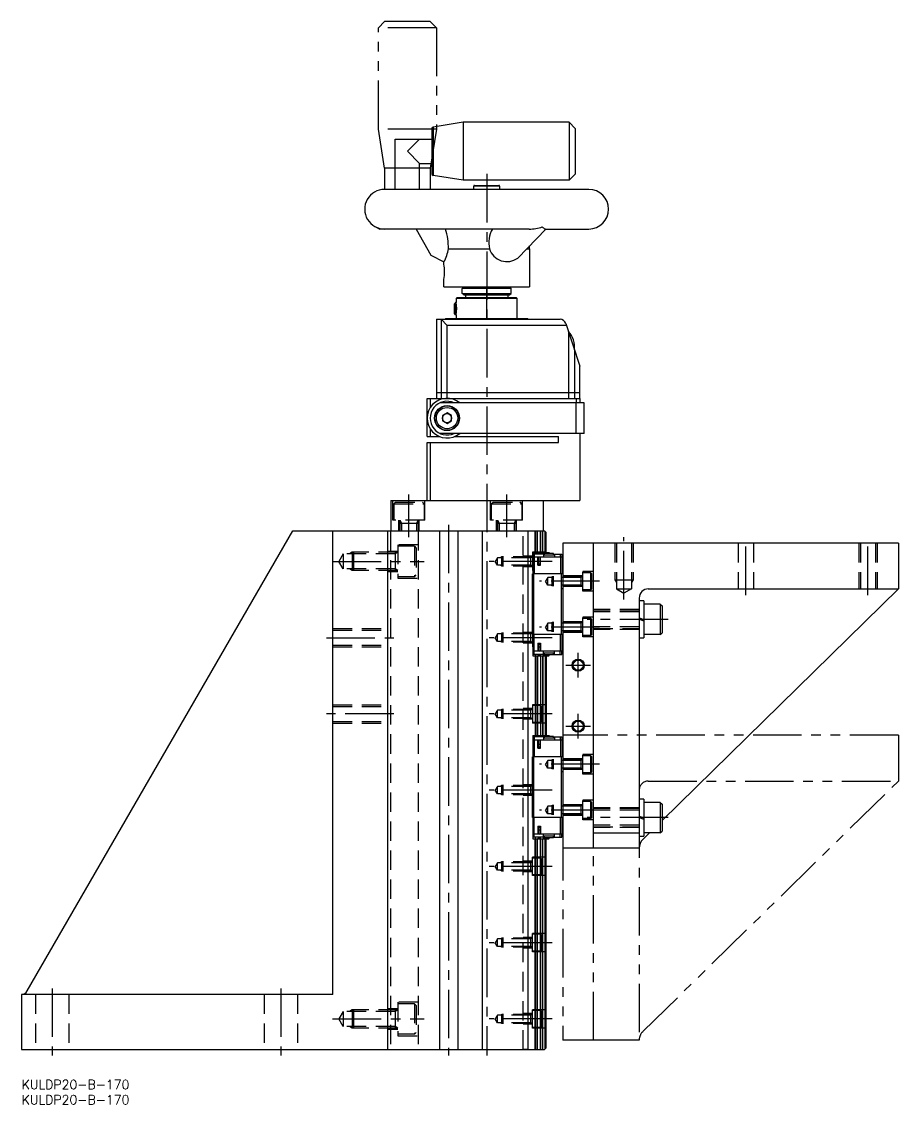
# Model space of a CAD drawing. Extents: x -2 to 500, y -8 to 543.
# Drawn here: x 0 to 287.5, y -8 to 347 of the extents above; entities that cross this region are included whole.
import ezdxf

# ---------------------------------------------------------------- set-up
doc = ezdxf.new("R2010")
doc.units = 0
doc.header["$LTSCALE"] = 0.5
for name, pattern in [('CENTER', [50.8, 31.75, -6.35, 6.35, -6.35]), ('DASHED', [19.05, 12.7, -6.35]), ('PHANTOM', [63.5, 31.75, -6.35, 6.35, -6.35, 6.35, -6.35])]:
    doc.linetypes.add(name, pattern=pattern)
for name, color, linetype in [('MSM_CENTER', 1, 'CENTER'), ('MSM_CONTINUOUS', 7, 'CONTINUOUS'), ('MSM_DASHED', 4, 'DASHED'), ('MSM_IMAGINARY', 6, 'PHANTOM'), ('MSM_NARROW', 5, 'CONTINUOUS'), ('MSM_PART_NUMBER', 7, 'CONTINUOUS')]:
    doc.layers.add(name, color=color, linetype=linetype)
doc.styles.get("Standard").update_dxf_attribs({"font": 'txt.shx', "height": 3, "bigfont": 'bigfont.shx'})

# ---------------------------------------------------------------- blocks, each defined once
blk = doc.blocks.new('*U2')
at = {"layer": 'MSM_PART_NUMBER'}
blk.add_text('KULDP20-B-170', height=3, dxfattribs=at).set_placement((0, -3))
blk = doc.blocks.new('*U3')
at = {"layer": 'MSM_PART_NUMBER'}
blk.add_text('KULDP20-B-170', height=3, dxfattribs=at).set_placement((0, -8))

msp = doc.modelspace()

# ---------------------------------------------------------------- linework, layer by layer
at = {"layer": 'MSM_CENTER'}
for p, q in [((152.5, 297.05), (152.5, 8)), ((127.02, 178), (127.02, 192)), ((159.02, 192), (159.02, 178)), ((140, 182), (140, 8)), ((197.5, 157.58), (197.5, 178)), ((237.5, 159), (237.5, 178)), ((277.5, 159), (277.5, 178)), ((101.98, 170), (132, 170)), ((174, 170), (153.29, 170)), ((189.5, 163.5), (169.79, 163.5)), ((212, 151), (185.5, 151)), ((189.5, 148.5), (169.79, 148.5)), ((100, 145), (122, 145)), ((174, 145), (153.29, 145)), ((182.5, 132), (182.5, 140)), ((178.5, 136), (186.5, 136)), ((122, 120), (100, 120)), ((174, 120), (153.29, 120)), ((182.5, 112), (182.5, 120)), ((178.5, 116), (186.5, 116)), ((189.5, 103.5), (169.79, 103.5)), ((174, 95), (153.29, 95)), ((189.5, 88.5), (169.79, 88.5)), ((212, 86), (185.5, 86)), ((174, 70), (153.29, 70)), ((174, 45), (153.29, 45)), ((10, 30), (10, 8)), ((85, 30), (85, 8)), ((101.98, 20), (132, 20)), ((174, 20), (153.29, 20))]:
    msp.add_line(p, q, dxfattribs=at)
at = {"layer": 'MSM_CONTINUOUS'}
for p, q in [((144.83, 314), (134.92, 312.43)), ((134.92, 312.43), (134.92, 296.57)), ((179.5, 314), (144.83, 314)), ((144.83, 314), (144.83, 295)), ((179.5, 314), (179.5, 295)), ((179.5, 314), (181.5, 312)), ((134.5, 311.94), (134.5, 297.06)), ((181.5, 312), (181.5, 297)), ((122.5, 292), (122.5, 308.5)), ((122.5, 308.5), (134.5, 308.5)), ((130.5, 308.5), (126.5, 304.5)), ((126.5, 304.5), (130.5, 300.5)), ((130.5, 292), (130.5, 300.5)), ((130.5, 300.5), (134.5, 300.5)), ((144.83, 295), (134.92, 296.57)), ((179.5, 295), (144.83, 295)), ((179.5, 295), (181.5, 297)), ((186, 292), (119, 292)), ((156.75, 293.05), (148.25, 293.05)), ((148.25, 292), (148.25, 293.05)), ((148.5, 293.3), (156.5, 293.3)), ((156.75, 293.05), (156.75, 292)), ((116.04, 279.72), (117.43, 279)), ((166.39, 279), (117.43, 279)), ((119.14, 279), (120.04, 279.05)), ((120.04, 279.05), (119.98, 279)), ((129.33, 279), (134.17, 270.43)), ((162.69, 269.47), (171.88, 279)), ((171.88, 279), (186, 279)), ((166.5, 272.5), (166.59, 273.51)), ((134.17, 270.43), (138.5, 268.2)), ((139.94, 272.5), (153.43, 272.5)), ((165.61, 272.5), (166.5, 272.5)), ((166.5, 272.5), (166.5, 260)), ((138.5, 267.5), (138.5, 268.2)), ((138.5, 260), (138.5, 262.5)), ((138.5, 260), (166.5, 260)), ((144.5, 259.5), (145, 260)), ((144.5, 257.9), (144.5, 259.5)), ((160.5, 259.5), (144.5, 259.5)), ((152.5, 249.4), (152.5, 260)), ((160.5, 259.5), (160, 260)), ((160.5, 257.9), (160.5, 259.5)), ((142.7, 256.4), (142.5, 256.2)), ((162.5, 256.2), (142.5, 256.2)), ((142.5, 256.2), (142.5, 254.9)), ((162.3, 256.4), (142.7, 256.4)), ((144.5, 257.9), (160.5, 257.9)), ((145, 257.4), (144.5, 257.9)), ((145, 257.4), (160, 257.4)), ((145.5, 257.4), (145.5, 256.4)), ((159.5, 256.4), (159.5, 257.4)), ((160, 257.4), (160.5, 257.9)), ((162.5, 256.2), (162.3, 256.4)), ((162.5, 249.7), (162.5, 256.2)), ((142.25, 254.9), (142, 254.47)), ((142, 251.33), (142, 254.47)), ((142.25, 250.9), (142.25, 254.9)), ((142.5, 254.9), (142.25, 254.9)), ((142.5, 254.91), (142.5, 254.91)), ((142.5, 254.91), (142.5, 254.91)), ((142.5, 254.91), (142.5, 254.91)), ((142.7, 253.22), (142.7, 253.18)), ((136, 249.4), (176.55, 249.4)), ((136, 249.4), (136, 223.4)), ((139.59, 247.4), (137.59, 249.4)), ((137.63, 223.4), (137.63, 249.35)), ((139, 249.7), (166, 249.7)), ((139, 249.7), (139, 249.4)), ((142.25, 250.9), (142, 251.33)), ((142.25, 250.9), (142.5, 250.9)), ((142.5, 250.9), (142.5, 249.7)), ((166, 249.4), (166, 249.7)), ((139.59, 223.4), (139.59, 247.4)), ((178.65, 247.4), (139.59, 247.4)), ((178.45, 248.02), (183, 234.01)), ((179.41, 223.4), (179.41, 245.05)), ((181.37, 223.4), (181.37, 239.04)), ((183, 223.4), (183, 234.01)), ((136, 225.4), (183, 225.4)), ((133, 223.4), (183, 223.4)), ((133, 211), (133, 223.4)), ((134, 223.4), (134, 220.46)), ((184.5, 222), (137.14, 222)), ((181.82, 212), (181.82, 222)), ((182, 222), (182, 223.4)), ((183, 223.4), (183, 222)), ((184.5, 212), (184.5, 222)), ((139.5, 218.73), (138, 217.87)), ((138, 217.87), (138, 216.13)), ((141, 217.87), (139.5, 218.73)), ((141, 216.13), (141, 217.87)), ((134, 213.54), (134, 211)), ((138, 216.13), (139.5, 215.27)), ((139.5, 215.27), (141, 216.13)), ((133, 211), (137, 211)), ((184.5, 212), (137.14, 212)), ((142, 211), (176, 211)), ((176, 209), (176, 211)), ((183, 212), (183, 190)), ((133, 209), (176, 209)), ((133, 190), (133, 209)), ((134, 209), (134, 190)), ((121.02, 190), (183, 190)), ((121.02, 190), (121.02, 180)), ((171.02, 190), (171.02, 180)), ((1.83, 29.2), (88.98, 180)), ((88.98, 180), (171.5, 180)), ((88.98, 180), (120, 180)), ((102, 28), (102, 180)), ((120, 180), (120, 10)), ((137, 180), (137, 10)), ((143, 180), (143, 10)), ((151, 180), (151, 10)), ((166, 180), (166, 10)), ((168.44, 172.95), (168.44, 180)), ((168.65, 172.95), (168.65, 180)), ((169.2, 172.95), (169.2, 180)), ((170.2, 172.95), (170.2, 180)), ((170.75, 172.95), (170.75, 180)), ((170.96, 172.95), (170.96, 180)), ((171.02, 180), (171.07, 180)), ((172, 179.5), (171.5, 180)), ((171.7, 172.95), (171.7, 179.8)), ((172, 172.95), (172, 179.5)), ((177.5, 176), (177.5, 76)), ((287.5, 176), (177.5, 176)), ((187.5, 76), (187.5, 176)), ((287.5, 176), (287.5, 161)), ((167.6, 172.95), (172.93, 172.95)), ((167.6, 172.95), (167.6, 165.95)), ((171.4, 172.45), (167.6, 172.45)), ((177.2, 171.45), (167.6, 171.45)), ((168.1, 172.45), (168.1, 165.95)), ((168.39, 172.45), (168.39, 172.95)), ((169.52, 172.45), (169.26, 172.95)), ((169.3, 168.75), (169.3, 171.45)), ((169.3, 170.65), (169.35, 170.65)), ((169.61, 172.45), (169.35, 172.95)), ((169.35, 171.1), (169.35, 169.25)), ((169.61, 172.45), (169.61, 172.45)), ((169.79, 172.45), (170.05, 172.95)), ((169.88, 172.45), (170.14, 172.95)), ((170.05, 169.25), (170.05, 171.1)), ((170.05, 170.65), (170.1, 170.65)), ((170.1, 168.75), (170.1, 171.45)), ((171.01, 172.45), (171.01, 172.95)), ((171.1, 172.45), (171.1, 171.45)), ((174.7, 172.05), (171.1, 172.05)), ((171.4, 172.65), (171.4, 172.05)), ((174.4, 172.65), (171.4, 172.65)), ((171.63, 172.95), (171.63, 172.65)), ((172.93, 172.95), (173.11, 172.65)), ((174.4, 172.05), (174.4, 172.65)), ((174.4, 172.45), (177.1, 172.45)), ((174.7, 172.45), (174.7, 171.45)), ((176.6, 172.45), (176.6, 171.45)), ((176.7, 171.45), (176.7, 165.95)), ((177.1, 172.45), (177.1, 171.45)), ((177.2, 171.45), (177.2, 165.95)), ((169.3, 170.19), (169.35, 170.19)), ((169.3, 168.75), (170.1, 168.75)), ((169.35, 170.05), (170.05, 170.05)), ((169.35, 169.25), (170.05, 169.25)), ((170.05, 170.19), (170.1, 170.19)), ((167.5, 146.05), (167.5, 165.95)), ((177.5, 165.95), (167.5, 165.95)), ((168, 146.05), (168, 165.95)), ((177, 146.05), (177, 165.95)), ((177.5, 161.05), (177, 161.05)), ((205.5, 161), (287.5, 161)), ((210, 85.03), (287.5, 161)), ((202.5, 158), (202.5, 76)), ((204, 157.11), (202.5, 157.11)), ((204, 157.11), (204, 144.91)), ((209.4, 156.01), (204, 156.01)), ((209.4, 156.01), (209.4, 146.01)), ((209.4, 156.01), (210, 155.41)), ((210, 155.41), (210, 146.61)), ((202.5, 151.48), (204, 150.94)), ((202.5, 151.06), (204, 150.52)), ((177.5, 146.05), (167.5, 146.05)), ((167.6, 146.05), (167.6, 139.05)), ((168.1, 139.55), (168.1, 146.05)), ((176.7, 140.55), (176.7, 146.05)), ((177.2, 140.55), (177.2, 146.05)), ((209.4, 146.01), (204, 146.01)), ((209.4, 146.01), (210, 146.61)), ((169.3, 143.25), (169.3, 140.55)), ((169.3, 143.25), (170.1, 143.25)), ((169.35, 142.75), (169.35, 140.9)), ((170.05, 142.75), (169.35, 142.75)), ((170.05, 140.9), (170.05, 142.75)), ((170.1, 143.25), (170.1, 140.55)), ((202.5, 144.91), (204, 144.91)), ((177.2, 140.55), (167.6, 140.55)), ((171.4, 139.55), (167.6, 139.55)), ((167.6, 139.05), (172.93, 139.05)), ((168.39, 139.55), (168.39, 139.05)), ((168.44, 139.05), (168.44, 112.95)), ((168.65, 139.05), (168.65, 112.95)), ((169.2, 139.05), (169.2, 112.95)), ((169.52, 139.55), (169.26, 139.05)), ((169.3, 141.81), (169.35, 141.81)), ((169.3, 141.35), (169.35, 141.35)), ((170.05, 141.95), (169.35, 141.95)), ((169.61, 139.55), (169.35, 139.05)), ((169.61, 139.55), (169.61, 139.55)), ((169.79, 139.55), (170.05, 139.05)), ((169.88, 139.55), (170.14, 139.05)), ((170.05, 141.81), (170.1, 141.81)), ((170.05, 141.35), (170.1, 141.35)), ((170.2, 139.05), (170.2, 112.95)), ((170.75, 139.05), (170.75, 112.95)), ((170.96, 139.05), (170.96, 112.95)), ((171.01, 139.55), (171.01, 139.05)), ((171.1, 139.55), (171.1, 140.55)), ((174.7, 139.95), (171.1, 139.95)), ((171.4, 139.95), (171.4, 139.35)), ((174.4, 139.35), (171.4, 139.35)), ((171.63, 139.05), (171.63, 139.35)), ((171.7, 139.05), (171.7, 112.95)), ((172, 139.05), (172, 112.95)), ((172.93, 139.05), (173.11, 139.35)), ((174.4, 139.35), (174.4, 139.95)), ((174.4, 139.55), (177.1, 139.55)), ((174.7, 139.55), (174.7, 140.55)), ((176.6, 139.55), (176.6, 140.55)), ((177.1, 139.55), (177.1, 140.55)), ((167.6, 112.95), (167.6, 105.95)), ((167.6, 112.95), (172.93, 112.95)), ((171.4, 112.45), (167.6, 112.45)), ((177.2, 111.45), (167.6, 111.45)), ((168.1, 112.45), (168.1, 105.95)), ((168.39, 112.45), (168.39, 112.95)), ((169.52, 112.45), (169.26, 112.95)), ((169.3, 108.75), (169.3, 111.45)), ((169.3, 110.65), (169.35, 110.65)), ((169.3, 110.19), (169.35, 110.19)), ((169.61, 112.45), (169.35, 112.95)), ((169.35, 111.1), (169.35, 109.25)), ((169.35, 110.05), (170.05, 110.05)), ((169.61, 112.45), (169.61, 112.45)), ((169.79, 112.45), (170.05, 112.95)), ((169.88, 112.45), (170.14, 112.95)), ((170.05, 109.25), (170.05, 111.1)), ((170.05, 110.65), (170.1, 110.65)), ((170.05, 110.19), (170.1, 110.19)), ((170.1, 108.75), (170.1, 111.45)), ((171.01, 112.45), (171.01, 112.95)), ((171.1, 112.45), (171.1, 111.45)), ((174.7, 112.05), (171.1, 112.05)), ((171.4, 112.65), (171.4, 112.05)), ((174.4, 112.65), (171.4, 112.65)), ((171.63, 112.95), (171.63, 112.65)), ((172.93, 112.95), (173.11, 112.65)), ((174.4, 112.05), (174.4, 112.65)), ((174.4, 112.45), (177.1, 112.45)), ((174.7, 112.45), (174.7, 111.45)), ((176.6, 112.45), (176.6, 111.45)), ((176.7, 111.45), (176.7, 105.95)), ((177.1, 112.45), (177.1, 111.45)), ((177.2, 111.45), (177.2, 105.95)), ((169.3, 108.75), (170.1, 108.75)), ((169.35, 109.25), (170.05, 109.25)), ((167.5, 86.05), (167.5, 105.95)), ((177.5, 105.95), (167.5, 105.95)), ((168, 86.05), (168, 105.95)), ((177, 86.05), (177, 105.95)), ((177.5, 101.05), (177, 101.05)), ((204, 92.11), (202.5, 92.11)), ((204, 92.11), (204, 79.91)), ((209.4, 91.01), (204, 91.01)), ((209.4, 91.01), (209.4, 81.01)), ((209.4, 91.01), (210, 90.41)), ((210, 90.41), (210, 81.61)), ((177.5, 86.05), (167.5, 86.05)), ((167.6, 86.05), (167.6, 79.05)), ((168.1, 79.55), (168.1, 86.05)), ((176.7, 80.55), (176.7, 86.05)), ((177.2, 80.55), (177.2, 86.05)), ((202.5, 86.48), (204, 85.94)), ((202.5, 86.06), (204, 85.52)), ((169.3, 83.25), (169.3, 80.55)), ((169.3, 83.25), (170.1, 83.25)), ((169.3, 81.81), (169.35, 81.81)), ((169.35, 82.75), (169.35, 80.9)), ((170.05, 82.75), (169.35, 82.75)), ((170.05, 81.95), (169.35, 81.95)), ((170.05, 80.9), (170.05, 82.75)), ((170.05, 81.81), (170.1, 81.81)), ((170.1, 83.25), (170.1, 80.55)), ((177.2, 80.55), (167.6, 80.55)), ((171.4, 79.55), (167.6, 79.55)), ((167.6, 79.05), (172.93, 79.05)), ((168.39, 79.55), (168.39, 79.05)), ((168.44, 10), (168.44, 79.05)), ((168.65, 10), (168.65, 79.05)), ((169.2, 10), (169.2, 79.05)), ((169.52, 79.55), (169.26, 79.05)), ((169.3, 81.35), (169.35, 81.35)), ((169.61, 79.55), (169.35, 79.05)), ((169.61, 79.55), (169.61, 79.55)), ((169.79, 79.55), (170.05, 79.05)), ((169.88, 79.55), (170.14, 79.05)), ((170.05, 81.35), (170.1, 81.35)), ((170.2, 10), (170.2, 79.05)), ((170.75, 10), (170.75, 79.05)), ((170.96, 10), (170.96, 79.05)), ((171.01, 79.55), (171.01, 79.05)), ((171.1, 79.55), (171.1, 80.55)), ((174.7, 79.95), (171.1, 79.95)), ((171.4, 79.95), (171.4, 79.35)), ((174.4, 79.35), (171.4, 79.35)), ((171.63, 79.05), (171.63, 79.35)), ((171.7, 10.2), (171.7, 79.05)), ((172, 10.5), (172, 79.05)), ((172.93, 79.05), (173.11, 79.35)), ((174.4, 79.35), (174.4, 79.95)), ((174.4, 79.55), (177.1, 79.55)), ((174.7, 79.55), (174.7, 80.55)), ((176.6, 79.55), (176.6, 80.55)), ((177.1, 79.55), (177.1, 80.55)), ((187.5, 81), (202.5, 81)), ((202.5, 79.91), (204, 79.91)), ((203.7, 78.86), (205.9, 81.01)), ((209.4, 81.01), (204, 81.01)), ((209.4, 81.01), (210, 81.61)), ((187.5, 76), (177.5, 76)), ((202.5, 76), (187.5, 76)), ((0, 28), (0, 10)), ((102, 28), (0, 28)), ((0, 10), (171.5, 10)), ((172, 10.5), (171.5, 10))]:
    msp.add_line(p, q, dxfattribs=at)
for centre, radius in [((139.5, 217), 4.1), ((139.5, 217), 4), ((139.5, 217), 3.5), ((139.5, 217), 1.5), ((182.5, 136), 1.62), ((182.5, 116), 1.62)]:
    msp.add_circle(centre, radius, dxfattribs=at)
for centre, radius, start, end in [((135, 311.94), 0.5, 99, 180), ((135, 297.06), 0.5, 180, 261), ((119, 285.5), 6.5, 90.0069, 271.2501), ((148.5, 293.05), 0.25, 90, 180), ((156.5, 293.05), 0.25, 0, 90), ((186, 285.5), 6.5, 270, 90), ((119.9, 273.04), 20.04, 358.4678, 17.3123), ((161.94, 274.54), 8.75, 149.3292, 193.4595), ((166.41, 292.48), 13.48, 269.9182, 288.7196), ((173.33, 282.2), 3.6, 223.7895, 239.2334), ((171.9, 279.82), 0.816, 239.6799, 268.5219), ((126.46, 274.62), 13.64, 331.953, 351.0723), ((159.16, 274.36), 6.03, 197.9436, 305.8477), ((122.16, 264.99), 16.53, 351.3468, 8.7321), ((132.72, 252.9), 9.98, 348.4433, 11.5567), ((176.55, 247.4), 2, 18, 90), ((174.33, 240.47), 7, 351.2161, 44.7839), ((139.5, 217), 6.5, 50.2849, 309.7151), ((139.5, 217), 5.53, 64.7754, 295.2246), ((169.7, 171.1), 0.35, 0, 180), ((205.5, 158), 3, 90, 180), ((169.7, 140.9), 0.35, 180, 360), ((169.7, 111.1), 0.35, 0, 180), ((169.7, 80.9), 0.35, 180, 360), ((206.5, 76), 4, 134.428, 180), ((0, 30), 2, 270, 336.5392)]:
    msp.add_arc(centre, radius, start, end, dxfattribs=at)
at = {"layer": 'MSM_DASHED'}
for p, q in [((121.77, 183.5), (121.77, 190)), ((122.02, 188.9), (122.62, 189.5)), ((122.02, 188.9), (132.02, 188.9)), ((122.02, 188.9), (122.02, 183.5)), ((122.62, 189.5), (131.42, 189.5)), ((132.02, 188.9), (131.42, 189.5)), ((132.02, 188.9), (132.02, 183.5)), ((132.27, 183.5), (132.27, 190)), ((153.77, 183.5), (153.77, 190)), ((154.02, 188.9), (154.62, 189.5)), ((154.02, 188.9), (164.02, 188.9)), ((154.02, 188.9), (154.02, 183.5)), ((154.62, 189.5), (163.42, 189.5)), ((164.02, 188.9), (163.42, 189.5)), ((164.02, 188.9), (164.02, 183.5)), ((164.27, 183.5), (164.27, 190)), ((132.27, 183.5), (121.77, 183.5)), ((123.72, 180), (123.72, 183.5)), ((124.02, 183.5), (124.56, 182.56)), ((124.02, 183.5), (124.02, 180)), ((124.02, 182.56), (130.02, 182.56)), ((124.56, 182.56), (124.56, 180)), ((130.02, 183.5), (129.48, 182.56)), ((129.48, 182.56), (129.48, 180)), ((130.02, 183.5), (130.02, 180)), ((130.32, 180), (130.32, 183.5)), ((164.27, 183.5), (153.77, 183.5)), ((155.72, 180), (155.72, 183.5)), ((156.02, 183.5), (156.56, 182.56)), ((156.02, 183.5), (156.02, 180)), ((156.02, 182.56), (162.02, 182.56)), ((156.56, 182.56), (156.56, 180)), ((162.02, 183.5), (161.48, 182.56)), ((161.48, 182.56), (161.48, 180)), ((162.02, 183.5), (162.02, 180)), ((162.32, 180), (162.32, 183.5)), ((121, 180), (121, 10)), ((130, 180), (130, 10)), ((164.5, 10), (164.5, 180)), ((123.4, 175.5), (123.4, 164.5)), ((130, 175.5), (123.4, 175.5)), ((128.8, 175), (123.4, 175)), ((128.8, 175), (128.8, 165)), ((128.8, 175), (129.4, 174.4)), ((129.4, 174.4), (129.4, 165.6)), ((194.5, 176), (194.5, 164)), ((195.04, 176), (195.04, 161)), ((199.96, 176), (199.96, 161)), ((200.5, 176), (200.5, 164)), ((235, 176), (235, 161)), ((240, 176), (240, 161)), ((274.5, 176), (274.5, 161)), ((275.04, 176), (275.04, 161)), ((279.96, 176), (279.96, 161)), ((280.5, 176), (280.5, 161)), ((105.4, 172.46), (103.98, 170)), ((122.46, 172.46), (105.4, 172.46)), ((105.4, 172.46), (105.4, 167.54)), ((108.4, 173), (107.46, 172.46)), ((108.4, 172.46), (108.94, 173)), ((123.4, 173), (108.4, 173)), ((108.4, 173), (108.4, 167)), ((108.94, 167), (108.94, 173)), ((123.4, 173.3), (120, 173.3)), ((123.4, 173), (122.46, 172.46)), ((122.46, 173), (122.46, 167)), ((156, 171.23), (155.29, 170)), ((167.03, 171.23), (156, 171.23)), ((156, 168.77), (156, 171.23)), ((157.5, 171.5), (157.03, 171.23)), ((167.5, 171.5), (157.5, 171.5)), ((157.5, 171.23), (157.77, 171.5)), ((157.5, 168.5), (157.5, 171.5)), ((157.77, 171.5), (157.77, 168.5)), ((167.5, 171.75), (164.5, 171.75)), ((167.5, 171.5), (167.03, 171.23)), ((167.03, 168.5), (167.03, 171.5)), ((167.5, 173), (167.5, 167)), ((172, 173), (167.5, 173)), ((167.6, 172.75), (167.5, 172.75)), ((105.4, 167.54), (103.98, 170)), ((122.46, 167.54), (105.4, 167.54)), ((108.4, 167), (107.46, 167.54)), ((108.4, 167.54), (108.94, 167)), ((123.4, 167), (108.4, 167)), ((123.4, 167), (122.46, 167.54)), ((156, 168.77), (155.29, 170)), ((167.03, 168.77), (156, 168.77)), ((157.5, 168.5), (157.03, 168.77)), ((157.77, 168.5), (157.5, 168.77)), ((167.5, 168.5), (157.5, 168.5)), ((167.5, 168.25), (164.5, 168.25)), ((167.5, 168.5), (167.03, 168.77)), ((167.6, 167.25), (167.5, 167.25)), ((167.6, 167), (167.5, 167)), ((120, 166.7), (123.4, 166.7)), ((128.8, 165), (123.4, 165)), ((123.4, 164.5), (130, 164.5)), ((128.8, 165), (129.4, 165.6)), ((172.5, 164.73), (171.79, 163.5)), ((172.5, 162.27), (171.79, 163.5)), ((183.53, 164.73), (172.5, 164.73)), ((172.5, 162.27), (172.5, 164.73)), ((174, 165), (173.53, 164.73)), ((174, 162), (174, 165)), ((184, 165), (174, 165)), ((174, 164.73), (174.27, 165)), ((174.27, 165), (174.27, 162)), ((184, 165.25), (177.5, 165.25)), ((184, 165), (183.53, 164.73)), ((183.53, 162), (183.53, 165)), ((187.5, 166.75), (184, 166.75)), ((184, 160.25), (184, 166.75)), ((186.7, 166.25), (184, 166.25)), ((186.7, 160.75), (186.7, 166.25)), ((186.7, 166.25), (187, 165.95)), ((187, 161.05), (187, 165.95)), ((194.5, 164), (200.5, 164)), ((194.5, 164), (195.04, 163.06)), ((200.5, 164), (199.96, 163.06)), ((183.53, 162.27), (172.5, 162.27)), ((174, 162), (173.53, 162.27)), ((174.27, 162), (174, 162.27)), ((184, 162), (174, 162)), ((184, 161.75), (177.5, 161.75)), ((184, 162), (183.53, 162.27)), ((186.7, 160.75), (184, 160.75)), ((187.5, 160.25), (184, 160.25)), ((187, 161.05), (186.7, 160.75)), ((195.04, 161), (199.96, 161)), ((195.04, 161), (197.5, 159.58)), ((199.96, 161), (197.5, 159.58)), ((202.5, 154.25), (187.5, 154.25)), ((202.5, 154), (187.5, 154)), ((202.5, 153.46), (187.5, 153.46)), ((172.5, 149.73), (171.79, 148.5)), ((183.53, 149.73), (172.5, 149.73)), ((172.5, 147.27), (172.5, 149.73)), ((174, 150), (173.53, 149.73)), ((174, 147), (174, 150)), ((184, 150), (174, 150)), ((174, 149.73), (174.27, 150)), ((174.27, 150), (174.27, 147)), ((184, 150.25), (177.5, 150.25)), ((184, 150), (183.53, 149.73)), ((183.53, 147), (183.53, 150)), ((187.5, 151.75), (184, 151.75)), ((184, 145.25), (184, 151.75)), ((186.7, 151.25), (184, 151.25)), ((186.7, 145.75), (186.7, 151.25)), ((186.7, 151.25), (187, 150.95)), ((187, 146.05), (187, 150.95)), ((102, 148), (120, 148)), ((102, 147.46), (120, 147.46)), ((156, 146.23), (155.29, 145)), ((167.03, 146.23), (156, 146.23)), ((156, 143.77), (156, 146.23)), ((157.5, 146.5), (157.03, 146.23)), ((167.5, 146.5), (157.5, 146.5)), ((157.5, 146.23), (157.77, 146.5)), ((157.5, 143.5), (157.5, 146.5)), ((157.77, 146.5), (157.77, 143.5)), ((167.5, 146.75), (164.5, 146.75)), ((167.5, 146.5), (167.03, 146.23)), ((167.03, 143.5), (167.03, 146.5)), ((167.5, 146.05), (167.5, 142)), ((172.5, 147.27), (171.79, 148.5)), ((183.53, 147.27), (172.5, 147.27)), ((174, 147), (173.53, 147.27)), ((174.27, 147), (174, 147.27)), ((184, 147), (174, 147)), ((184, 146.75), (177.5, 146.75)), ((184, 147), (183.53, 147.27)), ((186.7, 145.75), (184, 145.75)), ((187, 146.05), (186.7, 145.75)), ((202.5, 148.54), (187.5, 148.54)), ((187.5, 148), (202.5, 148)), ((202.5, 147.75), (187.5, 147.75)), ((102, 142.54), (120, 142.54)), ((156, 143.77), (155.29, 145)), ((167.03, 143.77), (156, 143.77)), ((157.5, 143.5), (157.03, 143.77)), ((157.77, 143.5), (157.5, 143.77)), ((167.5, 143.5), (157.5, 143.5)), ((167.5, 143.25), (164.5, 143.25)), ((167.5, 143.5), (167.03, 143.77)), ((167.6, 142.25), (167.5, 142.25)), ((167.6, 142), (167.5, 142)), ((187.5, 145.25), (184, 145.25)), ((102, 142), (120, 142)), ((102, 123), (120, 123)), ((102, 122.46), (120, 122.46)), ((156, 121.23), (155.29, 120)), ((167.03, 121.23), (156, 121.23)), ((156, 118.77), (156, 121.23)), ((157.5, 121.5), (157.03, 121.23)), ((167.5, 121.5), (157.5, 121.5)), ((157.5, 121.23), (157.77, 121.5)), ((157.5, 118.5), (157.5, 121.5)), ((157.77, 121.5), (157.77, 118.5)), ((167.5, 121.75), (164.5, 121.75)), ((167.5, 121.5), (167.03, 121.23)), ((167.03, 118.5), (167.03, 121.5)), ((167.5, 123), (167.5, 117)), ((172, 123), (167.5, 123)), ((170.2, 122.75), (167.5, 122.75)), ((170.2, 117.25), (170.2, 122.75)), ((170.2, 122.75), (170.5, 122.45)), ((170.5, 117.55), (170.5, 122.45)), ((102, 117.54), (120, 117.54)), ((156, 118.77), (155.29, 120)), ((167.03, 118.77), (156, 118.77)), ((157.5, 118.5), (157.03, 118.77)), ((157.77, 118.5), (157.5, 118.77)), ((167.5, 118.5), (157.5, 118.5)), ((167.5, 118.25), (164.5, 118.25)), ((167.5, 118.5), (167.03, 118.77)), ((170.2, 117.25), (167.5, 117.25)), ((170.5, 117.55), (170.2, 117.25)), ((102, 117), (120, 117)), ((172, 117), (167.5, 117)), ((187.5, 106.75), (184, 106.75)), ((184, 100.25), (184, 106.75)), ((172.5, 104.73), (171.79, 103.5)), ((172.5, 102.27), (171.79, 103.5)), ((183.53, 104.73), (172.5, 104.73)), ((172.5, 102.27), (172.5, 104.73)), ((174, 105), (173.53, 104.73)), ((174, 102), (174, 105)), ((184, 105), (174, 105)), ((174, 104.73), (174.27, 105)), ((174.27, 105), (174.27, 102)), ((184, 105.25), (177.5, 105.25)), ((184, 105), (183.53, 104.73)), ((183.53, 102), (183.53, 105)), ((186.7, 106.25), (184, 106.25)), ((186.7, 100.75), (186.7, 106.25)), ((186.7, 106.25), (187, 105.95)), ((187, 101.05), (187, 105.95)), ((183.53, 102.27), (172.5, 102.27)), ((174, 102), (173.53, 102.27)), ((174.27, 102), (174, 102.27)), ((184, 102), (174, 102)), ((184, 101.75), (177.5, 101.75)), ((184, 102), (183.53, 102.27)), ((186.7, 100.75), (184, 100.75)), ((187.5, 100.25), (184, 100.25)), ((187, 101.05), (186.7, 100.75)), ((156, 96.23), (155.29, 95)), ((167.03, 96.23), (156, 96.23)), ((156, 93.77), (156, 96.23)), ((157.5, 96.5), (157.03, 96.23)), ((167.5, 96.5), (157.5, 96.5)), ((157.5, 96.23), (157.77, 96.5)), ((157.5, 93.5), (157.5, 96.5)), ((157.77, 96.5), (157.77, 93.5)), ((167.5, 96.75), (164.5, 96.75)), ((167.5, 96.5), (167.03, 96.23)), ((167.03, 93.5), (167.03, 96.5)), ((156, 93.77), (155.29, 95)), ((167.03, 93.77), (156, 93.77)), ((157.5, 93.5), (157.03, 93.77)), ((157.77, 93.5), (157.5, 93.77)), ((167.5, 93.5), (157.5, 93.5)), ((167.5, 93.25), (164.5, 93.25)), ((167.5, 93.5), (167.03, 93.77)), ((172.5, 89.73), (171.79, 88.5)), ((183.53, 89.73), (172.5, 89.73)), ((172.5, 87.27), (172.5, 89.73)), ((174, 90), (173.53, 89.73)), ((174, 87), (174, 90)), ((184, 90), (174, 90)), ((174, 89.73), (174.27, 90)), ((174.27, 90), (174.27, 87)), ((184, 90.25), (177.5, 90.25)), ((184, 90), (183.53, 89.73)), ((183.53, 87), (183.53, 90)), ((187.5, 91.75), (184, 91.75)), ((184, 85.25), (184, 91.75)), ((186.7, 91.25), (184, 91.25)), ((186.7, 85.75), (186.7, 91.25)), ((186.7, 91.25), (187, 90.95)), ((187, 86.05), (187, 90.95)), ((202.5, 89.25), (187.5, 89.25)), ((202.5, 89), (187.5, 89)), ((172.5, 87.27), (171.79, 88.5)), ((183.53, 87.27), (172.5, 87.27)), ((174, 87), (173.53, 87.27)), ((174.27, 87), (174, 87.27)), ((184, 87), (174, 87)), ((184, 86.75), (177.5, 86.75)), ((184, 87), (183.53, 87.27)), ((186.7, 85.75), (184, 85.75)), ((187.5, 85.25), (184, 85.25)), ((187, 86.05), (186.7, 85.75)), ((202.5, 88.46), (187.5, 88.46)), ((202.5, 83.54), (187.5, 83.54)), ((187.5, 83), (202.5, 83)), ((202.5, 82.75), (187.5, 82.75)), ((156, 71.23), (155.29, 70)), ((167.03, 71.23), (156, 71.23)), ((156, 68.77), (156, 71.23)), ((157.5, 71.5), (157.03, 71.23)), ((167.5, 71.5), (157.5, 71.5)), ((157.5, 71.23), (157.77, 71.5)), ((157.5, 68.5), (157.5, 71.5)), ((157.77, 71.5), (157.77, 68.5)), ((167.5, 71.75), (164.5, 71.75)), ((167.5, 71.5), (167.03, 71.23)), ((167.03, 68.5), (167.03, 71.5)), ((167.5, 67), (167.5, 73)), ((172, 73), (167.5, 73)), ((170.2, 72.75), (167.5, 72.75)), ((170.2, 67.25), (170.2, 72.75)), ((170.2, 72.75), (170.5, 72.45)), ((170.5, 67.55), (170.5, 72.45)), ((156, 68.77), (155.29, 70)), ((167.03, 68.77), (156, 68.77)), ((157.5, 68.5), (157.03, 68.77)), ((157.77, 68.5), (157.5, 68.77)), ((167.5, 68.5), (157.5, 68.5)), ((167.5, 68.25), (164.5, 68.25)), ((167.5, 68.5), (167.03, 68.77)), ((170.5, 67.55), (170.2, 67.25)), ((170.2, 67.25), (167.5, 67.25)), ((172, 67), (167.5, 67)), ((156, 46.23), (155.29, 45)), ((167.03, 46.23), (156, 46.23)), ((156, 43.77), (156, 46.23)), ((157.5, 46.5), (157.03, 46.23)), ((167.5, 46.5), (157.5, 46.5)), ((157.5, 46.23), (157.77, 46.5)), ((157.5, 43.5), (157.5, 46.5)), ((157.77, 46.5), (157.77, 43.5)), ((167.5, 46.75), (164.5, 46.75)), ((167.5, 46.5), (167.03, 46.23)), ((167.03, 43.5), (167.03, 46.5)), ((172, 48), (167.5, 48)), ((167.5, 42), (167.5, 48)), ((170.2, 47.75), (167.5, 47.75)), ((170.2, 42.25), (170.2, 47.75)), ((170.2, 47.75), (170.5, 47.45)), ((170.5, 42.55), (170.5, 47.45)), ((156, 43.77), (155.29, 45)), ((167.03, 43.77), (156, 43.77)), ((157.5, 43.5), (157.03, 43.77)), ((157.77, 43.5), (157.5, 43.77)), ((167.5, 43.5), (157.5, 43.5)), ((167.5, 43.25), (164.5, 43.25)), ((167.5, 43.5), (167.03, 43.77)), ((170.2, 42.25), (167.5, 42.25)), ((172, 42), (167.5, 42)), ((170.5, 42.55), (170.2, 42.25)), ((4.5, 28), (4.5, 10)), ((15.5, 28), (15.5, 10)), ((79.5, 28), (79.5, 10)), ((90.5, 28), (90.5, 10)), ((123.4, 25.5), (123.4, 14.5)), ((130, 25.5), (123.4, 25.5)), ((128.8, 25), (123.4, 25)), ((128.8, 25), (128.8, 15)), ((128.8, 25), (129.4, 24.4)), ((105.4, 22.46), (103.98, 20)), ((122.46, 22.46), (105.4, 22.46)), ((105.4, 22.46), (105.4, 17.54)), ((108.4, 23), (107.46, 22.46)), ((108.4, 22.46), (108.94, 23)), ((123.4, 23), (108.4, 23)), ((108.4, 23), (108.4, 17)), ((108.94, 17), (108.94, 23)), ((123.4, 23.3), (120, 23.3)), ((123.4, 23), (122.46, 22.46)), ((122.46, 23), (122.46, 17)), ((129.4, 24.4), (129.4, 15.6)), ((157.5, 21.5), (157.03, 21.23)), ((167.5, 21.5), (157.5, 21.5)), ((157.5, 21.23), (157.77, 21.5)), ((157.5, 18.5), (157.5, 21.5)), ((157.77, 21.5), (157.77, 18.5)), ((167.5, 21.75), (164.5, 21.75)), ((167.5, 21.5), (167.03, 21.23)), ((167.03, 18.5), (167.03, 21.5)), ((167.5, 17), (167.5, 23)), ((172, 23), (167.5, 23)), ((170.2, 22.75), (167.5, 22.75)), ((170.2, 17.25), (170.2, 22.75)), ((170.2, 22.75), (170.5, 22.45)), ((170.5, 17.55), (170.5, 22.45)), ((105.4, 17.54), (103.98, 20)), ((156, 21.23), (155.29, 20)), ((156, 18.77), (155.29, 20)), ((167.03, 21.23), (156, 21.23)), ((156, 18.77), (156, 21.23)), ((167.03, 18.77), (156, 18.77)), ((157.5, 18.5), (157.03, 18.77)), ((157.77, 18.5), (157.5, 18.77)), ((167.5, 18.5), (157.5, 18.5)), ((167.5, 18.25), (164.5, 18.25)), ((167.5, 18.5), (167.03, 18.77)), ((122.46, 17.54), (105.4, 17.54)), ((108.4, 17), (107.46, 17.54)), ((108.4, 17.54), (108.94, 17)), ((123.4, 17), (108.4, 17)), ((120, 16.7), (123.4, 16.7)), ((123.4, 17), (122.46, 17.54)), ((128.8, 15), (123.4, 15)), ((123.4, 14.5), (130, 14.5)), ((128.8, 15), (129.4, 15.6)), ((170.2, 17.25), (167.5, 17.25)), ((172, 17), (167.5, 17)), ((170.5, 17.55), (170.2, 17.25)), ((166, 10), (164.5, 10))]:
    msp.add_line(p, q, dxfattribs=at)
at = {"layer": 'MSM_IMAGINARY'}
for p, q in [((119, 347), (117, 345)), ((136, 345), (117, 345)), ((117, 311.79), (117, 345)), ((134, 347), (119, 347)), ((136, 345), (134, 347)), ((136, 345), (136, 311.79)), ((136, 311.79), (117, 311.79)), ((119, 299), (117, 311.79)), ((136, 311.79), (134, 299)), ((134, 299), (119, 299)), ((119, 299), (119, 292)), ((134, 299), (134, 292)), ((177.5, 113), (177.5, 13)), ((287.5, 113), (177.5, 113)), ((187.5, 13), (187.5, 113)), ((287.5, 113), (287.5, 98)), ((203.7, 15.86), (287.5, 98)), ((205.5, 98), (287.5, 98)), ((202.5, 95), (202.5, 13)), ((187.5, 13), (177.5, 13)), ((202.5, 13), (187.5, 13))]:
    msp.add_line(p, q, dxfattribs=at)
for centre, radius, start in [((205.5, 95), 3, 90), ((206.5, 13), 4, 134.428)]:
    msp.add_arc(centre, radius, start, 180, dxfattribs=at)
at = {"layer": 'MSM_NARROW'}
for centre in [(182.5, 136), (182.5, 116)]:
    msp.add_circle(centre, 2, dxfattribs=at)

# ---------------------------------------------------------------- block references
at = {"layer": 'MSM_CONTINUOUS'}
for name in ['*U2', '*U3']:
    msp.add_blockref(name, (0, 0), dxfattribs=at)

doc.saveas('drawing.dxf')
